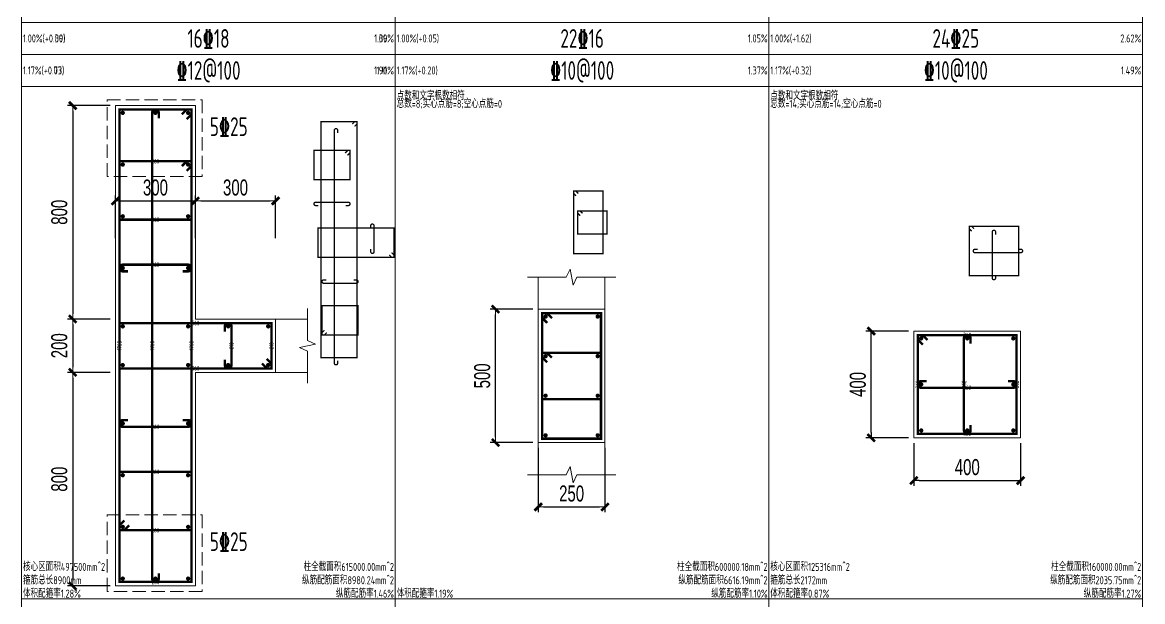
# Model space of a CAD drawing. Extents: x -129922 to 1190196, y -520662 to 139923.
# Drawn here: x 387301 to 408287, y -196467 to -185617 of the extents above; entities that cross this region are included whole.
import ezdxf
from ezdxf.enums import TextEntityAlignment as Align

# ---------------------------------------------------------------- set-up
doc = ezdxf.new("R2010")
doc.units = 0
doc.header["$LTSCALE"] = 1000
doc.header["$MEASUREMENT"] = 0
doc.linetypes.add('DASH', pattern=[0.35, 0.25, -0.1])
for name, color, linetype, lineweight in [('S-墙柱-REIN', 1, 'Continuous', 20), ('S-墙柱-大样细线', 7, 'Continuous', 20), ('S-大样-DIM', 3, 'Continuous', 20), ('S-大样-REIN', 1, 'Continuous', 20), ('S-大样-实线', 2, 'Continuous', 20), ('S-板-BEAM', 4, 'DASH', 20), ('S-通用-TAB', 7, 'Continuous', 20)]:
    doc.layers.add(name, color=color, linetype=linetype, lineweight=lineweight)
doc.layers.add('z-计算配筋', color=7, linetype='Continuous')
doc.layers.add('z-详图标注', color=3, linetype='Continuous')
doc.layers.add('箍筋长度', color=3, linetype='Continuous', plot=False)
doc.layers.add('配箍校核', color=34, linetype='Continuous', plot=False)
doc.styles.add('BW_Dim', font='Bweng.shx', dxfattribs={"width": 0.7, "bigfont": 'hztxt.shx'})
doc.styles.add('BW_Rein', font='tssdeng.shx', dxfattribs={"width": 0.7, "bigfont": 'hztxt.shx'})
doc.dimstyles.new('Cyz_20_100', dxfattribs={"dimtxt": 300, "dimasz": 100, "dimexe": 100, "dimexo": 100, "dimgap": 100, "dimtad": 1, "dimdec": 0, "dimlfac": 0.2, "dimzin": 0, "dimdsep": 46, "dimtxsty": 'BW_Dim', "dimblk": '_bwk', "dimcen": 0, "dimclrt": 7, "dimadec": 0, "dimazin": 0, "dimtfac": 1, "dimtdec": 0, "dimtix": 1, "dimtmove": 2, "dimatfit": 0, "dimfxl": 0, "dimtolj": 1, "dimtzin": 0, "dimarcsym": 0})

# ---------------------------------------------------------------- blocks, each defined once
blk = doc.blocks.new('_bwk')
blk.add_line((-1, 0), (0, 0))
at = {"const_width": 0.5}
blk.add_lwpolyline([(-0.7, -0.7), (0.7, 0.7)], dxfattribs=at)
blk = doc.blocks.new('*D2137')
at = {"layer": 'Defpoints', "color": 0, "transparency": 16777216}
for p in [(396965, -193489), (398215, -193489), (398215, -194694)]:
    blk.add_point(p, dxfattribs=at)
at = {"layer": 'S-大样-DIM', "color": 0, "lineweight": -2, "transparency": 16777216}
for p, q in [((396965, -193589), (396965, -194794)), ((398215, -193589), (398215, -194794)), ((397065, -194694), (398115, -194694))]:
    blk.add_line(p, q, dxfattribs=at)
at = {"layer": 'S-大样-DIM', "color": 0, "lineweight": -2, "transparency": 16777216, "xscale": 100, "yscale": 100, "zscale": 100, "rotation": 180}
blk.add_blockref('_bwk', (396965, -194694), dxfattribs=at)
at = {"layer": 'S-大样-DIM', "color": 0, "lineweight": -2, "transparency": 16777216, "xscale": 100, "yscale": 100, "zscale": 100}
blk.add_blockref('_bwk', (398215, -194694), dxfattribs=at)
at = {"layer": 'S-大样-DIM', "color": 7, "transparency": 16777216, "insert": (397590, -194444), "char_height": 300, "attachment_point": 5, "style": 'BW_Dim'}
blk.add_mtext('\\A1;250', dxfattribs=at)
blk = doc.blocks.new('*D2138')
at = {"layer": 'Defpoints', "color": 0, "transparency": 16777216}
for p in [(396165, -190989), (396965, -190989), (396965, -193489)]:
    blk.add_point(p, dxfattribs=at)
at = {"layer": 'S-大样-DIM', "color": 0, "lineweight": -2, "transparency": 16777216}
for p, q in [((396865, -190989), (396065, -190989)), ((396165, -193389), (396165, -191089)), ((396865, -193489), (396065, -193489))]:
    blk.add_line(p, q, dxfattribs=at)
at = {"layer": 'S-大样-DIM', "color": 0, "lineweight": -2, "transparency": 16777216, "xscale": 100, "yscale": 100, "zscale": 100}
for p, rotation in [((396165, -190989), 90), ((396165, -193489), 270)]:
    blk.add_blockref('_bwk', p, dxfattribs=dict(at, rotation=rotation))
at = {"layer": 'S-大样-DIM', "color": 7, "transparency": 16777216, "insert": (395915, -192239), "char_height": 300, "attachment_point": 5, "rotation": 90, "style": 'BW_Dim'}
blk.add_mtext('\\A1;500', dxfattribs=at)
blk = doc.blocks.new('*D2084')
at = {"layer": 'Defpoints', "color": 0, "transparency": 16777216}
for p in [(389043, -192174), (388243, -196174), (389043, -196174)]:
    blk.add_point(p, dxfattribs=at)
at = {"layer": 'S-大样-DIM', "color": 0, "lineweight": -2, "transparency": 16777216}
for p, q in [((388943, -192174), (388143, -192174)), ((388243, -192274), (388243, -196074)), ((388943, -196174), (388143, -196174))]:
    blk.add_line(p, q, dxfattribs=at)
at = {"layer": 'S-大样-DIM', "color": 0, "lineweight": -2, "transparency": 16777216, "xscale": 100, "yscale": 100, "zscale": 100}
for p, rotation in [((388243, -192174), 90), ((388243, -196174), 270)]:
    blk.add_blockref('_bwk', p, dxfattribs=dict(at, rotation=rotation))
at = {"layer": 'S-大样-DIM', "color": 7, "transparency": 16777216, "insert": (387993, -194174), "char_height": 300, "attachment_point": 5, "rotation": 90, "style": 'BW_Dim'}
blk.add_mtext('\\A1;800', dxfattribs=at)
blk = doc.blocks.new('*D2085')
at = {"layer": 'Defpoints', "color": 0, "transparency": 16777216}
for p in [(389043, -191174), (388243, -192174), (389043, -192174)]:
    blk.add_point(p, dxfattribs=at)
at = {"layer": 'S-大样-DIM', "color": 0, "lineweight": -2, "transparency": 16777216}
for p, q in [((388943, -191174), (388143, -191174)), ((388243, -191274), (388243, -192074)), ((388943, -192174), (388143, -192174))]:
    blk.add_line(p, q, dxfattribs=at)
at = {"layer": 'S-大样-DIM', "color": 0, "lineweight": -2, "transparency": 16777216, "xscale": 100, "yscale": 100, "zscale": 100}
for p, rotation in [((388243, -191174), 90), ((388243, -192174), 270)]:
    blk.add_blockref('_bwk', p, dxfattribs=dict(at, rotation=rotation))
at = {"layer": 'S-大样-DIM', "color": 7, "transparency": 16777216, "insert": (387993, -191674), "char_height": 300, "attachment_point": 5, "rotation": 90, "style": 'BW_Dim'}
blk.add_mtext('\\A1;200', dxfattribs=at)
blk = doc.blocks.new('*D2086')
at = {"layer": 'Defpoints', "color": 0, "transparency": 16777216}
for p in [(389043, -187174), (388243, -191174), (389043, -191174)]:
    blk.add_point(p, dxfattribs=at)
at = {"layer": 'S-大样-DIM', "color": 0, "lineweight": -2, "transparency": 16777216}
for p, q in [((388943, -187174), (388143, -187174)), ((388243, -187274), (388243, -191074)), ((388943, -191174), (388143, -191174))]:
    blk.add_line(p, q, dxfattribs=at)
at = {"layer": 'S-大样-DIM', "color": 0, "lineweight": -2, "transparency": 16777216, "xscale": 100, "yscale": 100, "zscale": 100}
for p, rotation in [((388243, -187174), 90), ((388243, -191174), 270)]:
    blk.add_blockref('_bwk', p, dxfattribs=dict(at, rotation=rotation))
at = {"layer": 'S-大样-DIM', "color": 7, "transparency": 16777216, "insert": (387993, -189174), "char_height": 300, "attachment_point": 5, "rotation": 90, "style": 'BW_Dim'}
blk.add_mtext('\\A1;800', dxfattribs=at)
blk = doc.blocks.new('*D2087')
at = {"layer": 'Defpoints', "color": 0, "transparency": 16777216}
for p in [(392043, -188962), (390543, -189762), (392043, -189762)]:
    blk.add_point(p, dxfattribs=at)
at = {"layer": 'S-大样-DIM', "color": 0, "lineweight": -2, "transparency": 16777216}
for p, q in [((390543, -189662), (390543, -188862)), ((392043, -189662), (392043, -188862)), ((390643, -188962), (391943, -188962))]:
    blk.add_line(p, q, dxfattribs=at)
at = {"layer": 'S-大样-DIM', "color": 0, "lineweight": -2, "transparency": 16777216, "xscale": 100, "yscale": 100, "zscale": 100, "rotation": 180}
blk.add_blockref('_bwk', (390543, -188962), dxfattribs=at)
at = {"layer": 'S-大样-DIM', "color": 0, "lineweight": -2, "transparency": 16777216, "xscale": 100, "yscale": 100, "zscale": 100}
blk.add_blockref('_bwk', (392043, -188962), dxfattribs=at)
at = {"layer": 'S-大样-DIM', "color": 7, "transparency": 16777216, "insert": (391293, -188712), "char_height": 300, "attachment_point": 5, "style": 'BW_Dim'}
blk.add_mtext('\\A1;300', dxfattribs=at)
blk = doc.blocks.new('*D2088')
at = {"layer": 'Defpoints', "color": 0, "transparency": 16777216}
for p in [(390543, -188962), (389043, -189762), (390543, -189762)]:
    blk.add_point(p, dxfattribs=at)
at = {"layer": 'S-大样-DIM', "color": 0, "lineweight": -2, "transparency": 16777216}
for p, q in [((389043, -189662), (389043, -188862)), ((390543, -189662), (390543, -188862)), ((389143, -188962), (390443, -188962))]:
    blk.add_line(p, q, dxfattribs=at)
at = {"layer": 'S-大样-DIM', "color": 0, "lineweight": -2, "transparency": 16777216, "xscale": 100, "yscale": 100, "zscale": 100, "rotation": 180}
blk.add_blockref('_bwk', (389043, -188962), dxfattribs=at)
at = {"layer": 'S-大样-DIM', "color": 0, "lineweight": -2, "transparency": 16777216, "xscale": 100, "yscale": 100, "zscale": 100}
blk.add_blockref('_bwk', (390543, -188962), dxfattribs=at)
at = {"layer": 'S-大样-DIM', "color": 7, "transparency": 16777216, "insert": (389793, -188712), "char_height": 300, "attachment_point": 5, "style": 'BW_Dim'}
blk.add_mtext('\\A1;300', dxfattribs=at)
blk = doc.blocks.new('*D2093')
at = {"layer": 'Defpoints', "color": 0, "transparency": 16777216}
for p in [(403202, -191399), (404002, -191399), (404002, -193399)]:
    blk.add_point(p, dxfattribs=at)
at = {"layer": 'z-详图标注', "color": 0, "lineweight": -2, "transparency": 16777216}
for p, q in [((403902, -191399), (403102, -191399)), ((403202, -193299), (403202, -191499)), ((403902, -193399), (403102, -193399))]:
    blk.add_line(p, q, dxfattribs=at)
at = {"layer": 'z-详图标注', "color": 0, "lineweight": -2, "transparency": 16777216, "xscale": 100, "yscale": 100, "zscale": 100}
for p, rotation in [((403202, -191399), 90), ((403202, -193399), 270)]:
    blk.add_blockref('_bwk', p, dxfattribs=dict(at, rotation=rotation))
at = {"layer": 'z-详图标注', "color": 7, "transparency": 16777216, "insert": (402952, -192399), "char_height": 300, "attachment_point": 5, "rotation": 90, "style": 'BW_Dim'}
blk.add_mtext('\\A1;400', dxfattribs=at)
blk = doc.blocks.new('*D2094')
at = {"layer": 'Defpoints', "color": 0, "transparency": 16777216}
for p in [(404002, -193399), (406002, -193399), (406002, -194199)]:
    blk.add_point(p, dxfattribs=at)
at = {"layer": 'z-详图标注', "color": 0, "lineweight": -2, "transparency": 16777216}
for p, q in [((404002, -193499), (404002, -194299)), ((406002, -193499), (406002, -194299)), ((404102, -194199), (405902, -194199))]:
    blk.add_line(p, q, dxfattribs=at)
at = {"layer": 'z-详图标注', "color": 0, "lineweight": -2, "transparency": 16777216, "xscale": 100, "yscale": 100, "zscale": 100, "rotation": 180}
blk.add_blockref('_bwk', (404002, -194199), dxfattribs=at)
at = {"layer": 'z-详图标注', "color": 0, "lineweight": -2, "transparency": 16777216, "xscale": 100, "yscale": 100, "zscale": 100}
blk.add_blockref('_bwk', (406002, -194199), dxfattribs=at)
at = {"layer": 'z-详图标注', "color": 7, "transparency": 16777216, "insert": (405002, -193949), "char_height": 300, "attachment_point": 5, "style": 'BW_Dim'}
blk.add_mtext('\\A1;400', dxfattribs=at)

msp = doc.modelspace()

# ---------------------------------------------------------------- linework, layer by layer
at = {"layer": 'S-墙柱-REIN', "const_width": 40}
for points in [[(389180.5, -187291.7, 1), (389180.5, -187331.7, 1)], [(389793, -187291.7, 1), (389793, -187331.7, 1)], [(390405.5, -187291.7, 1), (390405.5, -187331.7, 1)], [(389180.5, -188260.5, 1), (389180.5, -188300.5, 1)], [(390405.5, -188260.5, 1), (390405.5, -188300.5, 1)], [(389180.5, -189229.2, 1), (389180.5, -189269.2, 1)], [(390405.5, -189229.2, 1), (390405.5, -189269.2, 1)], [(389180.5, -190198, 1), (389180.5, -190238, 1)], [(390405.5, -190198, 1), (390405.5, -190238, 1)], [(397082.5, -191127, 1), (397122.5, -191127, 1)], [(398057.5, -191127, 1), (398097.5, -191127, 1)], [(389180.5, -191291.7, 1), (389180.5, -191331.7, 1)], [(390405.5, -191291.7, 1), (390405.5, -191331.7, 1)], [(391155.5, -191291.7, 1), (391155.5, -191331.7, 1)], [(391905.5, -191291.7, 1), (391905.5, -191331.7, 1)], [(404119.2, -191536.5, 1), (404159.2, -191536.5, 1)], [(404981.7, -191536.5, 1), (405021.7, -191536.5, 1)], [(405844.2, -191536.5, 1), (405884.2, -191536.5, 1)], [(389180.5, -192016.7, 1), (389180.5, -192056.7, 1)], [(390405.5, -192016.7, 1), (390405.5, -192056.7, 1)], [(391155.5, -192016.7, 1), (391155.5, -192056.7, 1)], [(391905.5, -192016.7, 1), (391905.5, -192056.7, 1)], [(397082.5, -191868.6, 1), (397122.5, -191868.6, 1)], [(398057.5, -191868.6, 1), (398097.5, -191868.6, 1)], [(404119.2, -192399, 1), (404159.2, -192399, 1)], [(405844.2, -192399, 1), (405884.2, -192399, 1)], [(397082.5, -192610.3, 1), (397122.5, -192610.3, 1)], [(398057.5, -192610.3, 1), (398097.5, -192610.3, 1)], [(389180.5, -193110.5, 1), (389180.5, -193150.5, 1)], [(390405.5, -193110.5, 1), (390405.5, -193150.5, 1)], [(404119.2, -193261.5, 1), (404159.2, -193261.5, 1)], [(404981.7, -193261.5, 1), (405021.7, -193261.5, 1)], [(405844.2, -193261.5, 1), (405884.2, -193261.5, 1)], [(397082.5, -193352, 1), (397122.5, -193352, 1)], [(398057.5, -193352, 1), (398097.5, -193352, 1)], [(389180.5, -194079.2, 1), (389180.5, -194119.2, 1)], [(390405.5, -194079.2, 1), (390405.5, -194119.2, 1)], [(389180.5, -195048, 1), (389180.5, -195088, 1)], [(390405.5, -195048, 1), (390405.5, -195088, 1)], [(389180.5, -196016.7, 1), (389180.5, -196056.7, 1)], [(389793, -196016.7, 1), (389793, -196056.7, 1)], [(390405.5, -196016.7, 1), (390405.5, -196056.7, 1)]]:
    msp.add_lwpolyline(points, format="xyb", close=True, dxfattribs=at)
at = {"layer": 'S-墙柱-大样细线'}
for points in [[(389043, -196174.2), (390543, -196174.2), (390543, -192174.2), (392043, -192174.2), (392043, -191174.2), (390543, -191174.2), (390543, -187174.2), (389043, -187174.2)], [(396965, -190989.5), (398215, -190989.5), (398215, -193489.5), (396965, -193489.5)], [(404001.7, -191399), (406001.7, -191399), (406001.7, -193399), (404001.7, -193399)]]:
    msp.add_lwpolyline(points, close=True, dxfattribs=at)
at = {"layer": 'S-大样-REIN'}
for points, const_width in [([(390287.7, -187341.2), (390379.6, -187249.2), (390468, -187249.2), (390468, -196099.2), (389118, -196099.2), (389118, -187249.2), (390468, -187249.2), (390468, -187337.6), (390376, -187429.6)], 45), ([(393479.4, -187521.7), (393525.3, -187475.7), (393569.5, -187475.7), (393569.5, -191900.7), (392894.5, -191900.7), (392894.5, -187475.7), (393569.5, -187475.7), (393569.5, -187519.9), (393523.5, -187565.9)], 25), ([(393392.3, -188106.5), (393438.3, -188060.5), (393438.3, -188016.3), (392763.3, -188016.3), (392763.3, -188563.2), (393438.3, -188563.2), (393438.3, -188016.3), (393394.1, -188016.3), (393348.1, -188062.3)], 25), ([(390376, -188398.3), (390468, -188306.4), (390468, -188218), (389118, -188218), (389118, -189311.7), (390468, -189311.7), (390468, -188218), (390379.6, -188218), (390287.7, -188309.9)], 45), ([(397717.6, -188822.9), (397671.7, -188777), (397627.5, -188777), (397627.5, -189952), (398177.5, -189952), (398177.5, -188777), (397627.5, -188777), (397627.5, -188821.1), (397673.4, -188867.1)], 25), ([(397748.4, -189237.9), (397702.5, -189192), (397702.5, -189147.8), (398252.5, -189147.8), (398252.5, -189581.1), (397702.5, -189581.1), (397702.5, -189147.8), (397746.7, -189147.8), (397792.6, -189193.7)], 25), ([(394217.3, -189929.3), (394263.3, -189975.3), (394263.3, -190019.5), (392838.3, -190019.5), (392838.3, -189469.5), (394263.3, -189469.5), (394263.3, -190019.5), (394219.1, -190019.5), (394173.1, -189973.5)], 25), ([(405129.4, -189482.4), (405083.4, -189436.5), (405039.2, -189436.5), (405039.2, -190361.5), (405964.2, -190361.5), (405964.2, -189436.5), (405039.2, -189436.5), (405039.2, -189480.7), (405085.2, -189526.6)], 25), ([(392959.2, -191382.4), (392913.3, -191428.4), (392913.3, -191472.6), (393588.3, -191472.6), (393588.3, -190925.7), (392913.3, -190925.7), (392913.3, -191472.6), (392957.5, -191472.6), (393003.4, -191426.6)], 25), ([(397220.3, -191156.4), (397128.4, -191064.5), (397040, -191064.5), (397040, -193414.5), (398140, -193414.5), (398140, -191064.5), (397040, -191064.5), (397040, -191152.8), (397131.9, -191244.8)], 45), ([(391876, -191918.9), (391968, -192010.8), (391968, -192099.2), (389118, -192099.2), (389118, -191249.2), (391968, -191249.2), (391968, -192099.2), (391879.6, -192099.2), (391787.7, -192007.3)], 45), ([(404257, -191565.9), (404165.1, -191474), (404076.7, -191474), (404076.7, -193324), (405926.7, -193324), (405926.7, -191474), (404076.7, -191474), (404076.7, -191562.3), (404168.6, -191654.3)], 45), ([(397131.9, -191986.4), (397040, -191894.5), (397040, -191806.1), (398140, -191806.1), (398140, -192672.8), (397040, -192672.8), (397040, -191806.1), (397128.4, -191806.1), (397220.3, -191898)], 45), ([(389209.9, -194950.2), (389118, -195042.1), (389118, -195130.5), (390468, -195130.5), (390468, -194036.7), (389118, -194036.7), (389118, -195130.5), (389206.4, -195130.5), (389298.3, -195038.6)], 45)]:
    msp.add_lwpolyline(points, dxfattribs=dict(at, const_width=const_width))
for points, const_width in [([(389855.5, -195936.7), (389855.5, -196036.7, -1), (389730.5, -196036.7), (389730.5, -187311.7, -1), (389855.5, -187311.7), (389855.5, -187411.7)], 45), ([(393207, -191950.7), (393207, -192000.7, -1), (393144.5, -192000.7), (393144.5, -187638.2, -1), (393207, -187638.2), (393207, -187688.2)], 25), ([(392844.5, -189047.6), (392794.5, -189047.6, -1), (392794.5, -188985.1), (393407, -188985.1, -1), (393407, -189047.6), (393357, -189047.6)], 25), ([(393825.8, -189475.7), (393825.8, -189425.7, -1), (393888.3, -189425.7), (393888.3, -189913.2, -1), (393825.8, -189913.2), (393825.8, -189863.2)], 25), ([(405533, -190355.2), (405533, -190405.2, -1), (405470.5, -190405.2), (405470.5, -189542.7, -1), (405533, -189542.7), (405533, -189592.7)], 25), ([(405958, -189867.7), (406008, -189867.7, -1), (406008, -189930.2), (405145.5, -189930.2, -1), (405145.5, -189867.7), (405195.5, -189867.7)], 25), ([(389280.5, -190280.5), (389180.5, -190280.5, -1), (389180.5, -190155.5), (390405.5, -190155.5, -1), (390405.5, -190280.5), (390305.5, -190280.5)], 45), ([(393507, -190441.3), (393557, -190441.3, -1), (393557, -190503.8), (392944.5, -190503.8, -1), (392944.5, -190441.3), (392994.5, -190441.3)], 25), ([(391093, -191411.7), (391093, -191311.7, -1), (391218, -191311.7), (391218, -192036.7, -1), (391093, -192036.7), (391093, -191936.7)], 45), ([(405064.2, -193161.5), (405064.2, -193261.5, -1), (404939.2, -193261.5), (404939.2, -191536.5, -1), (405064.2, -191536.5), (405064.2, -191636.5)], 45), ([(405764.2, -192336.5), (405864.2, -192336.5, -1), (405864.2, -192461.5), (404139.2, -192461.5, -1), (404139.2, -192336.5), (404239.2, -192336.5)], 45), ([(390305.5, -193068), (390405.5, -193068, -1), (390405.5, -193193), (389180.5, -193193, -1), (389180.5, -193068), (389280.5, -193068)], 45)]:
    msp.add_lwpolyline(points, format="xyb", dxfattribs=dict(at, const_width=const_width))
at = {"layer": 'S-大样-实线'}
for points in [[(396765, -190389.5), (397490, -190389.5), (397560, -190239.5), (397620, -190539.5), (397690, -190389.5), (398415, -190389.5)], [(396965, -190989.5), (396965, -190389.5)], [(398215, -190989.5), (398215, -190389.5)], [(392043, -191174.2), (392643, -191174.2)], [(392643, -192374.2), (392643, -191774.2), (392493, -191704.2), (392793, -191644.2), (392643, -191574.2), (392643, -190974.2)], [(392043, -192174.2), (392643, -192174.2)], [(396965, -193489.5), (396965, -194089.5)], [(398215, -193489.5), (398215, -194089.5)], [(396765, -194089.5), (397490, -194089.5), (397560, -193939.5), (397620, -194239.5), (397690, -194089.5), (398415, -194089.5)]]:
    msp.add_lwpolyline(points, dxfattribs=at)
at = {"layer": 'S-板-BEAM'}
for points in [[(388887.1, -187068.7), (390666.1, -187068.7), (390666.1, -188501.7), (388887.1, -188501.7)], [(388887.1, -194842.2), (390666.1, -194842.2), (390666.1, -196275.2), (388887.1, -196275.2)]]:
    msp.add_lwpolyline(points, close=True, dxfattribs=at)
at = {"layer": 'S-通用-TAB'}
for points in [[(387286.6, -186817.4), (387286.6, -174817.4), (394286.6, -174817.4), (394286.6, -186817.4), (387286.6, -186817.4), (387286.6, -184417.4), (394286.6, -184417.4), (394286.6, -185017.4), (387286.6, -185017.4), (387286.6, -185617.4), (394286.6, -185617.4), (394286.6, -186217.4), (387286.6, -186217.4), (387286.6, -186817.4)], [(394286.6, -186817.4), (394286.6, -174817.4), (401286.6, -174817.4), (401286.6, -186817.4), (394286.6, -186817.4), (394286.6, -184417.4), (401286.6, -184417.4), (401286.6, -185017.4), (394286.6, -185017.4), (394286.6, -185617.4), (401286.6, -185617.4), (401286.6, -186217.4), (394286.6, -186217.4), (394286.6, -186817.4)], [(401286.6, -186817.4), (401286.6, -174817.4), (408286.6, -174817.4), (408286.6, -186817.4), (401286.6, -186817.4), (401286.6, -184417.4), (408286.6, -184417.4), (408286.6, -185017.4), (401286.6, -185017.4), (401286.6, -185617.4), (408286.6, -185617.4), (408286.6, -186217.4), (401286.6, -186217.4), (401286.6, -186817.4)], [(387286.6, -198817.4), (387286.6, -186817.4), (394286.6, -186817.4), (394286.6, -198817.4), (387286.6, -198817.4), (387286.6, -196417.4), (394286.6, -196417.4), (394286.6, -197017.4), (387286.6, -197017.4), (387286.6, -197617.4), (394286.6, -197617.4), (394286.6, -198217.4), (387286.6, -198217.4), (387286.6, -198817.4)], [(394286.6, -198817.4), (394286.6, -186817.4), (401286.6, -186817.4), (401286.6, -198817.4), (394286.6, -198817.4), (394286.6, -196417.4), (401286.6, -196417.4), (401286.6, -197017.4), (394286.6, -197017.4), (394286.6, -197617.4), (401286.6, -197617.4), (401286.6, -198217.4), (394286.6, -198217.4), (394286.6, -198817.4)], [(401286.6, -198817.4), (401286.6, -186817.4), (408286.6, -186817.4), (408286.6, -198817.4), (401286.6, -198817.4), (401286.6, -196417.4), (408286.6, -196417.4), (408286.6, -197017.4), (401286.6, -197017.4), (401286.6, -197617.4), (408286.6, -197617.4), (408286.6, -198217.4), (401286.6, -198217.4), (401286.6, -198817.4)]]:
    msp.add_lwpolyline(points, dxfattribs=at)

# ---------------------------------------------------------------- texts
at = {"layer": 'z-计算配筋', "style": 'BW_Rein', "width": 0.7}
for s, p in [('16\x8418', (390786.6, -185917.4)), ('22\x8416', (397786.6, -185917.4)), ('24\x8425', (404786.6, -185917.4)), ('\x8412@100', (390786.6, -186517.4)), ('\x8410@100', (397786.6, -186517.4)), ('\x8410@100', (404786.6, -186517.4)), ('5\x8425', (391166.4, -187569.7)), ('5\x8425', (391166.4, -195343.2))]:
    msp.add_text(s, height=350, dxfattribs=at).set_placement(p, align=Align.MIDDLE_CENTER)
at = {"layer": '箍筋长度', "style": 'BW_Rein', "width": 0.7}
for s, p in [('260', (389793, -188218)), ('260', (389793, -189311.7)), ('260', (389793, -190155.5)), ('560', (390543, -191249.2)), ('362', (405001.7, -191474)), ('560', (390543, -192099.2)), ('362', (405001.7, -192461.5)), ('260', (389793, -193193)), ('362', (405001.7, -193324)), ('260', (389793, -194036.7)), ('260', (389793, -195130.5)), ('260', (389793, -196099.2))]:
    msp.add_text(s, height=85, dxfattribs=at).set_placement(p, align=Align.MIDDLE_CENTER)
for s, p in [('1760', (389118, -191674.2)), ('1760', (389730.5, -191674.2)), ('1760', (390468, -191674.2)), ('210', (391218, -191674.2)), ('210', (391968, -191674.2)), ('362', (404076.7, -192399)), ('362', (404939.2, -192399)), ('362', (405926.7, -192399))]:
    msp.add_text(s, height=85, rotation=90, dxfattribs=at).set_placement(p, align=Align.MIDDLE_CENTER)
at = {"layer": '配箍校核', "style": 'BW_Rein', "width": 0.7}
for s, p in [('1.00%(+0.09)', (387311.6, -185917.4)), ('1.00%(+0.30)', (387311.6, -185917.4)), ('1.00%(+0.05)', (394311.6, -185917.4)), ('1.00%(+1.62)', (401311.6, -185917.4)), ('1.17%(+0.73)', (387311.6, -186517.4)), ('1.17%(-0.07)', (387311.6, -186517.4)), ('1.17%(+0.20)', (394311.6, -186517.4)), ('1.17%(+0.32)', (401311.6, -186517.4))]:
    msp.add_text(s, height=150, dxfattribs=at).set_placement(p, align=Align.MIDDLE_LEFT)
for s, p in [('1.09%', (394261.6, -185917.4)), ('1.30%', (394261.6, -185917.4)), ('1.05%', (401261.6, -185917.4)), ('2.62%', (408261.6, -185917.4)), ('1.90%', (394261.6, -186517.4)), ('1.11%', (394261.6, -186517.4)), ('1.37%', (401261.6, -186517.4)), ('1.49%', (408261.6, -186517.4))]:
    msp.add_text(s, height=150, dxfattribs=at).set_placement(p, align=Align.MIDDLE_RIGHT)
for s, p in [('点数和文字根数相符', (394311.6, -187067.4)), ('点数和文字根数相符', (401311.6, -187067.4)), ('总数=8;实心点筋=8;空心点筋=0', (394311.6, -187217.4)), ('总数=14;实心点筋=14;空心点筋=0', (401311.6, -187217.4)), ('核心区面积497500mm^ 2', (387311.6, -195892.4)), ('核心区面积125316mm^ 2', (401311.6, -195892.4)), ('箍筋总长8900mm', (387311.6, -196142.4)), ('箍筋总长2172mm', (401311.6, -196142.4)), ('体积配箍率1.28%', (387311.6, -196392.4)), ('体积配箍率1.19%', (394311.6, -196392.4)), ('体积配箍率0.87%', (401311.6, -196392.4))]:
    msp.add_text(s, height=150, dxfattribs=at).set_placement(p)
for s, p in [('柱全截面积615000.00mm^ 2', (394261.6, -195892.4)), ('柱全截面积600000.18mm^ 2', (401261.6, -195892.4)), ('柱全截面积160000.00mm^ 2', (408261.6, -195892.4)), ('纵筋配筋面积8980.24mm^ 2', (394261.6, -196142.4)), ('纵筋配筋面积6616.19mm^ 2', (401261.6, -196142.4)), ('纵筋配筋面积2035.75mm^ 2', (408261.6, -196142.4)), ('纵筋配筋率1.46%', (394261.6, -196392.4)), ('纵筋配筋率1.10%', (401261.6, -196392.4)), ('纵筋配筋率1.27%', (408261.6, -196392.4))]:
    msp.add_text(s, height=150, dxfattribs=at).set_placement(p, align=Align.RIGHT)

# ---------------------------------------------------------------- dimensions: what is measured, and where the dimension line sits
at = {"layer": 'S-大样-DIM'}
for base, p1, p2, angle, picture, middle in [((388243, -191174.2), (389043, -187174.2), (389043, -191174.2), 270, '*D2086', (387993, -189174.2)), ((396165, -190989.5), (396965, -193489.5), (396965, -190989.5), 90, '*D2138', (395915, -192239.5)), ((388243, -192174.2), (389043, -191174.2), (389043, -192174.2), 270, '*D2085', (387993, -191674.2)), ((388243, -196174.2), (389043, -192174.2), (389043, -196174.2), 270, '*D2084', (387993, -194174.2))]:
    dim = msp.add_linear_dim(base=base, p1=p1, p2=p2, angle=angle, dimstyle='Cyz_20_100', dxfattribs=at)
    dim.commit()
    dim.dimension.update_dxf_attribs({"geometry": picture, "text_midpoint": middle})
for base, p1, p2, picture, middle in [((390543, -188962.2), (389043, -189762.2), (390543, -189762.2), '*D2088', (389793, -188712.2)), ((392043, -188962.2), (390543, -189762.2), (392043, -189762.2), '*D2087', (391293, -188712.2)), ((398215, -194694.2), (396965, -193489.5), (398215, -193489.5), '*D2137', (397590, -194444.2))]:
    dim = msp.add_linear_dim(base=base, p1=p1, p2=p2, dimstyle='Cyz_20_100', dxfattribs=at)
    dim.commit()
    dim.dimension.update_dxf_attribs({"geometry": picture, "text_midpoint": middle})
at = {"layer": 'z-详图标注'}
dim = msp.add_linear_dim(base=(403201.7, -191399), p1=(404001.7, -193399), p2=(404001.7, -191399), angle=90, dimstyle='Cyz_20_100', dxfattribs=at)
dim.commit()
dim.dimension.update_dxf_attribs({"geometry": '*D2093', "text_midpoint": (402951.7, -192399)})
dim = msp.add_linear_dim(base=(406001.7, -194199), p1=(404001.7, -193399), p2=(406001.7, -193399), dimstyle='Cyz_20_100', dxfattribs=at)
dim.commit()
dim.dimension.update_dxf_attribs({"geometry": '*D2094', "text_midpoint": (405001.7, -193949)})

doc.saveas('drawing.dxf')
